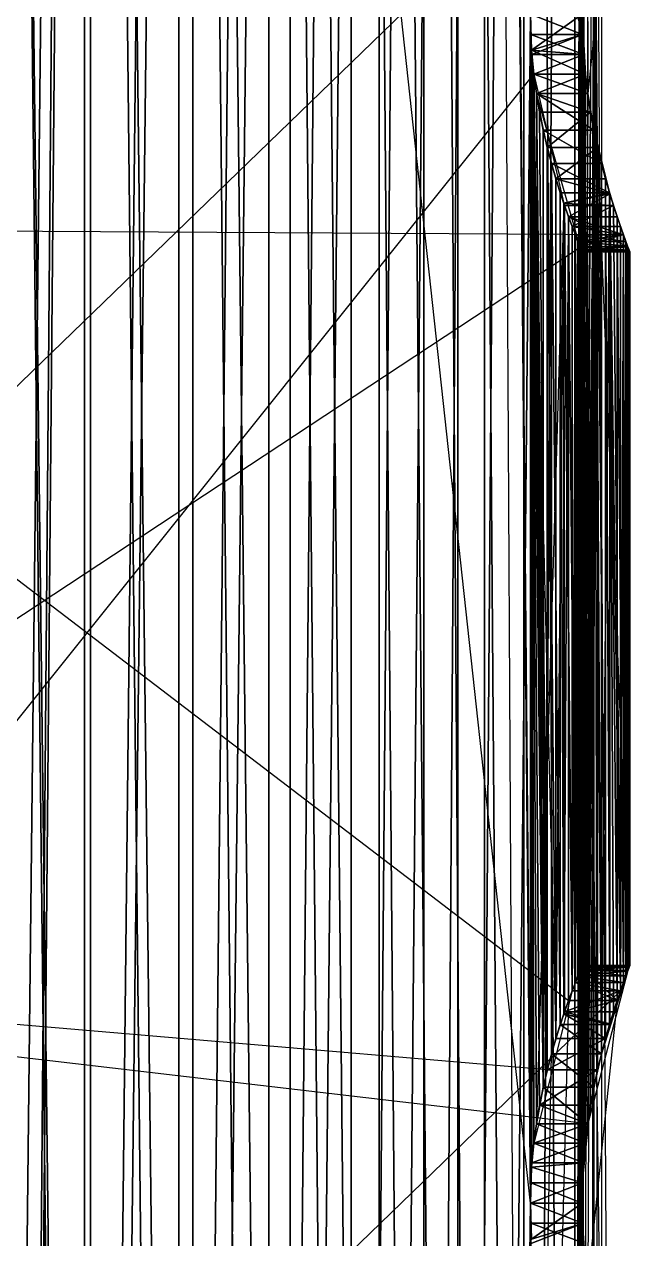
# Model space of a CAD drawing. Extents: x 234 to 504, y 2754 to 8450.
# Drawn here: x 371.6 to 503.5, y 3522.7 to 3787.2 of the extents above; entities that cross this region are included whole.
import ezdxf

# ---------------------------------------------------------------- set-up
doc = ezdxf.new("R2010")
doc.units = 0
doc.layers.get('0').update_dxf_attribs({"linetype": 'CONTINUOUS'})

msp = doc.modelspace()

# ---------------------------------------------------------------- linework, layer by layer
at = {"color": 7}
for points in [[(385.98, 6551.26, -102.26), (363.16, 4652.49, -101.29), (363.16, 6551.26, -101.29), (363.16, 4652.49, -101.29), (385.98, 6551.26, -102.26), (385.98, 4652.49, -102.26), (363.16, 4652.49, -101.29), (363.16, 4652.49, -101.29), (385.98, 4652.49, -102.26), (368.88, 2753.73, -101.17), (363.16, 4652.49, -101.29), (368.88, 2753.73, -101.17), (385.98, 4652.49, -102.26), (385.98, 2753.73, -102.26), (368.88, 2753.73, -101.17), (303.72, 8450.03, -129.98)], [(471.85, 4652.49, -305.4), (471.85, 2753.73, -305.4), (471.85, 2753.73, -305.4), (471.85, 4652.49, -305.4), (481.86, 3789.42, -287.59), (471.85, 2753.73, -305.4), (481.86, 3789.42, -287.59), (471.85, 4652.49, -305.4), (481.86, 4048.34, -287.59), (481.86, 3789.42, -287.59), (481.86, 3789.42, -287.59), (481.86, 4048.34, -287.59), (482.13, 3797.23, -287), (481.86, 3789.42, -287.59), (482.13, 3797.23, -287), (481.86, 4048.34, -287.59), (482.13, 4040.53, -287), (482.13, 3797.23, -287), (482.13, 3797.23, -287), (482.13, 4040.53, -287), (482.2, 4039.59, -286.85), (482.13, 3797.23, -287), (482.13, 5609.69, -287)], [(471.85, 4652.49, -166.21), (471.85, 2753.73, -166.21), (481.86, 3530.49, -184.02), (471.85, 4652.49, -166.21), (481.86, 3530.49, -184.02), (471.85, 2753.73, -166.21), (481.86, 3271.57, -184.02), (481.86, 3530.49, -184.02), (481.86, 3530.49, -184.02), (481.86, 3271.57, -184.02), (481.94, 3275.97, -184.21), (481.86, 3530.49, -184.02), (255.81, 5606.27, -184.21)], [(251.34, 4652.49, -301.47), (493.24, 3785.03, -184.21), (493.16, 3530.49, -184.02), (493.16, 3789.41, -184.02), (493.24, 3785.03, -184.21), (493.16, 3789.41, -184.02), (493.16, 3530.49, -184.02), (491.57, 2753.73, -180.35), (493.16, 3789.41, -184.02), (493.16, 3789.41, -184.02), (491.57, 2753.73, -180.35), (491.57, 4652.49, -180.35), (493.16, 3789.41, -184.02), (491.57, 4652.49, -180.35), (491.57, 2753.73, -180.35), (480.43, 2753.73, -160.41), (491.57, 4652.49, -180.35)], [(363.16, 4652.49, -370.33), (385.98, 2753.73, -369.36), (385.98, 2753.73, -369.36), (363.16, 4652.49, -370.33), (363.16, 2753.73, -370.33), (385.98, 2753.73, -369.36), (363.16, 2753.73, -370.33), (363.16, 4652.49, -370.33)], [(363.6, 4652.49, -111.64), (363.6, 2753.73, -111.64), (384.67, 4652.49, -112.53)], [(363.6, 4652.49, -111.64), (363.6, 2753.73, -111.64), (368.88, 2753.73, -111.52), (384.67, 4652.49, -112.53), (363.6, 2753.73, -111.64), (384.67, 4652.49, -112.53), (368.88, 2753.73, -111.52), (384.67, 2753.73, -112.53), (384.67, 4652.49, -112.53)], [(363.6, 4652.49, -359.98), (363.6, 2753.73, -359.98), (363.6, 2753.73, -359.98), (363.6, 4652.49, -359.98), (384.67, 2753.73, -359.08), (363.6, 2753.73, -359.98), (384.67, 2753.73, -359.08), (363.6, 4652.49, -359.98)], [(384.67, 4652.49, -112.53), (384.67, 2753.73, -112.53), (405.27, 4652.49, -116.97)], [(405.27, 4652.49, -116.97), (384.67, 2753.73, -112.53), (405.27, 2753.73, -116.97), (405.27, 4652.49, -116.97)], [(384.67, 4652.49, -359.08), (384.67, 2753.73, -359.08), (384.67, 2753.73, -359.08), (384.67, 4652.49, -359.08), (405.27, 2753.73, -354.64), (384.67, 2753.73, -359.08), (405.27, 2753.73, -354.64), (384.67, 4652.49, -359.08)], [(385.98, 4652.49, -369.36), (408.3, 2753.73, -364.54), (408.3, 2753.73, -364.54), (385.98, 4652.49, -369.36), (385.98, 2753.73, -369.36), (408.3, 2753.73, -364.54), (385.98, 2753.73, -369.36), (385.98, 4652.49, -369.36)], [(408.3, 4652.49, -107.07), (408.3, 2753.73, -107.07), (385.98, 2753.73, -102.26), (408.3, 4652.49, -107.07)], [(408.3, 4652.49, -107.07), (385.98, 2753.73, -102.26), (385.98, 4652.49, -102.26)], [(405.27, 4652.49, -116.97), (405.27, 2753.73, -116.97), (424.83, 4652.49, -124.83)], [(424.83, 4652.49, -124.83), (405.27, 2753.73, -116.97), (424.83, 2753.73, -124.83), (424.83, 4652.49, -124.83)], [(405.27, 4652.49, -354.64), (405.27, 2753.73, -354.64), (405.27, 2753.73, -354.64), (405.27, 4652.49, -354.64), (424.83, 2753.73, -346.78), (405.27, 2753.73, -354.64), (424.83, 2753.73, -346.78), (405.27, 4652.49, -354.64)], [(408.3, 4652.49, -364.54), (429.49, 2753.73, -356.03), (429.49, 2753.73, -356.03), (408.3, 4652.49, -364.54), (408.3, 2753.73, -364.54), (429.49, 2753.73, -356.03), (408.3, 2753.73, -364.54), (408.3, 4652.49, -364.54)], [(429.49, 4652.49, -115.58), (429.49, 2753.73, -115.58), (408.3, 2753.73, -107.07), (429.49, 4652.49, -115.58)], [(429.49, 4652.49, -115.58), (408.3, 2753.73, -107.07), (408.3, 4652.49, -107.07)], [(424.83, 4652.49, -124.83), (424.83, 2753.73, -124.83), (442.78, 4652.49, -135.88)], [(442.78, 4652.49, -135.88), (424.83, 2753.73, -124.83), (442.78, 2753.73, -135.88), (442.78, 4652.49, -135.88)], [(424.83, 4652.49, -346.78), (424.83, 2753.73, -346.78), (424.83, 2753.73, -346.78), (424.83, 4652.49, -346.78), (442.78, 2753.73, -335.73), (424.83, 2753.73, -346.78), (442.78, 2753.73, -335.73), (424.83, 4652.49, -346.78)], [(429.49, 4652.49, -356.03), (448.94, 2753.73, -344.06), (448.94, 2753.73, -344.06), (429.49, 4652.49, -356.03), (429.49, 2753.73, -356.03), (448.94, 2753.73, -344.06), (429.49, 2753.73, -356.03), (429.49, 4652.49, -356.03)], [(448.94, 4652.49, -127.56), (448.94, 2753.73, -127.56), (429.49, 2753.73, -115.58), (448.94, 4652.49, -127.56)], [(448.94, 4652.49, -127.56), (429.49, 2753.73, -115.58), (429.49, 4652.49, -115.58)], [(442.78, 4652.49, -135.88), (442.78, 2753.73, -135.88), (458.61, 4652.49, -149.81)], [(458.61, 4652.49, -149.81), (442.78, 2753.73, -135.88), (458.61, 2753.73, -149.81), (458.61, 4652.49, -149.81)], [(442.78, 4652.49, -335.73), (442.78, 2753.73, -335.73), (442.78, 2753.73, -335.73), (442.78, 4652.49, -335.73), (458.61, 2753.73, -321.8), (442.78, 2753.73, -335.73), (458.61, 2753.73, -321.8), (442.78, 4652.49, -335.73)], [(448.94, 4652.49, -344.06), (466.08, 2753.73, -328.97), (466.08, 2753.73, -328.97), (448.94, 4652.49, -344.06), (448.94, 2753.73, -344.06), (466.08, 2753.73, -328.97), (448.94, 2753.73, -344.06), (448.94, 4652.49, -344.06)], [(466.08, 4652.49, -142.64), (466.08, 2753.73, -142.64), (448.94, 2753.73, -127.56), (466.08, 4652.49, -142.64)], [(466.08, 4652.49, -142.64), (448.94, 2753.73, -127.56), (448.94, 4652.49, -127.56)], [(458.61, 4652.49, -149.81), (458.61, 2753.73, -149.81), (471.85, 4652.49, -166.21)], [(471.85, 4652.49, -166.21), (458.61, 2753.73, -149.81), (471.85, 2753.73, -166.21), (471.85, 4652.49, -166.21)], [(458.61, 4652.49, -321.8), (458.61, 2753.73, -321.8), (458.61, 2753.73, -321.8), (458.61, 4652.49, -321.8), (471.85, 2753.73, -305.4), (458.61, 2753.73, -321.8), (471.85, 2753.73, -305.4), (458.61, 4652.49, -321.8)], [(466.08, 4652.49, -328.97), (480.43, 2753.73, -311.2), (480.43, 2753.73, -311.2), (466.08, 4652.49, -328.97), (466.08, 2753.73, -328.97), (480.43, 2753.73, -311.2), (466.08, 2753.73, -328.97), (466.08, 4652.49, -328.97)], [(480.43, 4652.49, -160.41), (480.43, 2753.73, -160.41), (466.08, 2753.73, -142.64), (480.43, 4652.49, -160.41)], [(480.43, 4652.49, -160.41), (466.08, 2753.73, -142.64), (466.08, 4652.49, -142.64)], [(481.94, 3275.97, -184.21), (481.94, 3526.1, -184.21), (481.86, 3530.49, -184.02), (481.94, 3275.97, -184.21), (481.94, 3534.89, -184.21), (481.94, 3785.03, -184.21), (481.86, 3789.41, -184.02), (481.94, 3534.89, -184.21), (481.86, 3530.49, -184.02), (481.94, 3534.89, -184.21), (471.85, 4652.49, -166.21), (481.86, 3530.49, -184.02), (471.85, 4652.49, -166.21), (481.94, 3534.89, -184.21), (481.86, 3789.41, -184.02)], [(471.85, 4652.49, -166.21), (482.13, 2753.73, -184.61)], [(480.43, 4652.49, -311.2), (491.57, 2753.73, -291.27), (491.57, 2753.73, -291.27), (480.43, 4652.49, -311.2), (480.43, 2753.73, -311.2), (491.57, 2753.73, -291.27), (480.43, 2753.73, -311.2), (480.43, 4652.49, -311.2)], [(491.57, 4652.49, -180.35), (480.43, 2753.73, -160.41), (480.43, 4652.49, -160.41)], [(493.16, 4566.18, -287.59), (491.57, 2753.73, -291.27), (491.57, 4652.49, -291.27)], [(503.03, 2753.73, -224.39), (491.57, 4652.49, -180.35)], [(491.57, 4652.49, -180.35), (493.16, 3530.49, -184.02), (493.24, 3526.1, -184.21), (491.57, 2753.73, -180.35), (493.16, 3530.49, -184.02), (493.16, 4307.26, -184.02)], [(491.57, 4652.49, -291.27), (491.57, 2753.73, -291.27), (493.16, 4566.18, -287.59), (491.57, 2753.73, -291.27), (491.57, 4652.49, -291.27)], [(495.7, 4591.44, -281.02), (493.84, 3517.46, -285.92)], [(493.24, 4561.77, -287.4), (491.57, 2753.73, -291.27), (493.16, 4307.26, -287.59), (491.57, 2753.73, -291.27), (493.24, 4561.77, -287.4)], [(494.35, 4290, -186.98), (493.16, 4048.34, -184.02), (493.24, 3785.03, -184.21), (493.47, 3780.66, -184.77), (493.16, 3530.49, -184.02), (493.24, 3785.03, -184.21), (493.16, 3530.49, -184.02), (493.47, 3780.66, -184.77), (493.85, 3776.37, -185.69), (493.16, 3530.49, -184.02), (493.16, 3530.49, -184.02), (493.85, 3776.37, -185.69), (494.35, 3772.16, -186.98), (493.16, 3530.49, -184.02), (493.24, 4561.79, -184.21)], [(493.16, 4307.26, -287.59), (491.57, 2753.73, -291.27), (493.84, 4553.15, -285.92)], [(496.5, 3501.5, -192.9), (494.35, 4548.92, -186.98)], [(491.57, 2753.73, -291.27), (493.16, 3271.57, -287.59), (493.16, 3530.49, -287.59), (491.57, 2753.73, -291.27), (493.16, 3530.49, -287.59), (493.16, 3271.57, -287.59), (493.24, 3275.99, -287.4), (493.16, 3530.49, -287.59), (493.16, 3530.49, -287.59), (493.24, 3275.99, -287.4), (493.47, 3280.32, -286.85), (493.16, 3530.49, -287.59), (493.24, 4311.68, -287.4)], [(497.35, 4274.73, -276.1), (493.84, 3543.53, -285.92), (495.7, 3764.16, -281.02), (493.47, 3539.25, -286.85), (493.84, 3543.53, -285.92), (493.47, 3539.25, -286.85), (495.7, 3764.16, -281.02), (493.24, 3534.91, -287.4), (493.47, 3539.25, -286.85), (493.84, 3543.53, -285.92), (494.35, 3547.75, -284.63), (495.7, 3764.16, -281.02), (493.84, 3543.53, -285.92), (495.7, 3764.16, -281.02), (494.35, 3547.75, -284.63), (495.7, 3555.75, -281.02), (495.7, 3764.16, -281.02), (495.7, 3764.16, -281.02), (495.7, 3555.75, -281.02), (497.35, 3563.03, -276.1), (495.7, 3764.16, -281.02), (499.17, 3750.29, -269.73), (499.1, 3750.54, -270.02), (497.35, 3563.03, -276.1), (499.17, 3750.29, -269.73), (497.35, 3563.03, -276.1), (499.1, 3750.54, -270.02), (497.35, 3756.88, -276.1), (497.35, 3563.03, -276.1), (497.35, 3563.03, -276.1), (497.35, 3756.88, -276.1), (495.7, 3764.16, -281.02), (497.35, 3563.03, -276.1), (493.24, 4311.68, -287.4)], [(493.16, 4307.26, -287.59), (493.47, 4039.59, -286.85), (493.24, 4043.93, -287.4), (493.16, 3789.42, -287.59), (493.47, 4039.59, -286.85), (493.16, 3789.42, -287.59), (493.24, 4043.93, -287.4), (493.16, 4048.34, -287.59), (493.16, 3789.42, -287.59), (493.16, 3789.42, -287.59), (493.16, 4048.34, -287.59), (491.57, 2753.73, -291.27), (493.16, 3789.42, -287.59), (491.57, 2753.73, -291.27), (493.16, 4048.34, -287.59), (493.24, 4302.85, -287.4), (491.57, 2753.73, -291.27), (491.57, 2753.73, -291.27), (493.24, 4302.85, -287.4)], [(493.16, 4307.26, -184.02), (494.35, 3772.16, -186.98), (494.98, 3768.09, -188.62), (493.16, 3530.49, -184.02), (494.35, 3772.16, -186.98), (493.16, 3530.49, -184.02), (494.98, 3768.09, -188.62), (496.5, 3760.42, -192.9), (493.16, 3530.49, -184.02), (493.16, 3530.49, -184.02), (496.5, 3760.42, -192.9), (493.24, 3534.89, -184.21), (493.16, 3530.49, -184.02), (493.24, 3534.89, -184.21), (496.5, 3760.42, -192.9), (493.47, 3539.26, -184.77), (493.24, 3534.89, -184.21), (494.98, 3551.82, -188.62), (494.35, 3547.75, -186.98), (496.5, 3760.42, -192.9), (494.98, 3551.82, -188.62), (496.5, 3760.42, -192.9), (494.35, 3547.75, -186.98), (493.85, 3543.54, -185.69), (496.5, 3760.42, -192.9), (496.5, 3760.42, -192.9), (493.85, 3543.54, -185.69), (493.47, 3539.26, -184.77), (496.5, 3760.42, -192.9), (494.35, 4031.08, -186.98)], [(491.57, 2753.73, -180.35), (493.24, 4302.87, -184.21)], [(493.24, 4302.85, -287.4), (493.16, 4048.34, -287.59), (493.47, 3280.32, -286.85), (493.84, 3284.61, -285.92), (493.16, 3530.49, -287.59), (493.47, 3280.32, -286.85), (493.16, 3530.49, -287.59), (493.84, 3284.61, -285.92), (494.35, 3288.82, -284.63), (493.16, 3530.49, -287.59), (493.16, 3530.49, -287.59), (494.35, 3288.82, -284.63), (495.7, 3296.83, -281.02), (493.16, 3530.49, -287.59), (493.47, 3262.82, -286.85), (493.24, 3267.16, -287.4), (491.57, 2753.73, -291.27), (493.47, 3262.82, -286.85), (491.57, 2753.73, -291.27), (493.24, 3267.16, -287.4), (493.16, 3271.57, -287.59), (491.57, 2753.73, -291.27)], [(493.16, 3789.42, -287.59), (493.84, 3776.38, -285.92), (493.47, 3780.67, -286.85), (493.16, 3530.49, -287.59), (493.84, 3776.38, -285.92), (493.24, 3534.91, -287.4), (495.7, 3764.16, -281.02), (493.16, 3530.49, -287.59), (493.24, 3534.91, -287.4), (493.16, 3530.49, -287.59), (495.7, 3764.16, -281.02), (494.35, 3772.17, -284.63), (493.16, 3530.49, -287.59), (493.16, 3530.49, -287.59), (494.35, 3772.17, -284.63), (493.84, 3776.38, -285.92), (493.16, 3530.49, -287.59), (493.47, 3780.67, -286.85), (493.24, 3785.01, -287.4), (493.16, 3530.49, -287.59), (493.47, 3780.67, -286.85), (493.16, 3530.49, -287.59), (493.24, 3785.01, -287.4), (493.16, 3789.42, -287.59), (493.16, 3530.49, -287.59), (493.16, 3530.49, -287.59), (493.16, 3789.42, -287.59), (491.57, 2753.73, -291.27), (493.16, 3530.49, -287.59), (494.35, 4290.01, -284.63)], [(491.57, 2753.73, -291.27), (493.84, 4061.38, -285.92), (494.35, 4065.59, -284.63), (495.7, 4282.01, -281.02), (493.84, 4061.38, -285.92), (493.84, 4061.38, -285.92), (495.7, 4282.01, -281.02), (493.47, 4057.09, -286.85), (493.84, 4061.38, -285.92), (494.35, 4065.59, -284.63), (495.7, 4073.59, -281.02), (495.7, 4282.01, -281.02), (494.35, 4065.59, -284.63), (495.7, 4282.01, -281.02), (495.7, 4073.59, -281.02), (497.35, 4080.87, -276.1), (495.7, 4282.01, -281.02)], [(495.7, 4282.01, -281.02), (493.24, 4052.76, -287.4), (493.47, 4057.09, -286.85), (495.7, 4282.01, -281.02), (495.7, 3246.32, -281.02)], [(496.5, 4278.26, -192.9), (493.85, 4061.39, -185.69), (493.47, 4057.1, -184.77), (496.5, 4278.26, -192.9), (494.98, 3250.24, -188.62)], [(251.73, 4276.29, -277.31), (249.4, 4087.21, -270.02), (251.31, 4274.73, -276.1), (251.31, 4015.81, -276.1), (251.73, 4017.37, -277.31), (249.4, 3828.29, -270.02), (251.31, 4015.81, -276.1), (251.31, 3756.88, -276.1), (251.73, 3758.45, -277.31), (249.4, 3569.37, -270.02), (251.31, 3756.88, -276.1), (490.16, 3574.59, -262.96), (489.13, 3571.66, -267.22), (490.16, 3745.32, -262.96), (490.16, 3574.59, -262.96), (482.13, 3263.76, -287), (482.13, 2753.73, -287)], [(491.57, 2753.73, -291.27), (493.84, 3258.53, -285.92), (493.47, 3262.82, -286.85), (491.57, 2753.73, -291.27), (493.84, 4035.3, -285.92)], [(496.5, 4019.34, -192.9), (494.35, 3513.23, -186.98)], [(497.35, 4015.81, -276.1), (497.35, 3239.04, -276.1)], [(235.63, 3578.54, -255.12), (501.49, 3835.66, -212.49)], [(500.75, 3833.51, -262.96), (494.35, 3772.17, -284.63), (483.17, 3772.17, -284.63), (493.84, 3776.38, -285.92), (494.35, 3772.17, -284.63), (493.84, 3776.38, -285.92), (483.17, 3772.17, -284.63), (482.61, 3776.38, -285.92), (493.84, 3776.38, -285.92), (493.84, 3776.38, -285.92), (482.61, 3776.38, -285.92), (493.47, 3780.67, -286.85), (493.84, 3776.38, -285.92), (493.47, 3780.67, -286.85), (482.61, 3776.38, -285.92), (482.2, 3780.67, -286.85), (493.47, 3780.67, -286.85), (493.47, 3780.67, -286.85), (482.2, 3780.67, -286.85), (493.24, 3785.01, -287.4), (493.47, 3780.67, -286.85), (493.24, 3785.01, -287.4), (482.2, 3780.67, -286.85), (482.13, 3781.61, -287), (493.24, 3785.01, -287.4), (493.24, 3785.01, -287.4), (482.13, 3781.61, -287), (493.16, 3789.42, -287.59), (493.24, 3785.01, -287.4), (493.16, 3789.42, -287.59), (482.13, 3781.61, -287), (481.86, 3789.42, -287.59)], [(500.75, 3227.48, -262.96), (493.24, 3793.83, -287.4)], [(244.77, 3479.13, -229.23), (482.61, 3776.38, -285.92), (483.17, 3772.17, -284.63), (484.65, 3555.75, -281.02), (482.61, 3776.38, -285.92), (482.61, 3776.38, -285.92), (484.65, 3555.75, -281.02), (482.2, 3780.67, -286.85), (482.61, 3776.38, -285.92), (483.17, 3772.17, -284.63), (484.65, 3764.16, -281.02), (484.65, 3555.75, -281.02), (483.17, 3772.17, -284.63), (484.65, 3555.75, -281.02), (484.65, 3764.16, -281.02), (486.45, 3756.88, -276.1), (484.65, 3555.75, -281.02), (484.65, 3555.75, -281.02), (486.45, 3756.88, -276.1), (486.45, 3563.03, -276.1), (484.65, 3555.75, -281.02), (482.2, 3780.67, -286.85), (484.65, 3555.75, -281.02), (482.13, 3781.61, -287), (482.2, 3780.67, -286.85), (482.13, 3781.61, -287), (484.65, 3555.75, -281.02), (483.17, 3547.75, -284.63), (482.13, 3781.61, -287), (482.13, 3781.61, -287), (483.17, 3547.75, -284.63), (482.61, 3543.54, -285.92), (482.13, 3781.61, -287), (482.61, 3543.54, -285.92), (482.2, 3539.25, -286.85), (482.13, 3781.61, -287), (482.61, 3543.54, -285.92), (482.13, 3781.61, -287), (482.2, 3539.25, -286.85), (482.13, 3538.3, -287), (482.13, 3781.61, -287), (482.13, 3781.61, -287), (482.13, 3538.3, -287), (481.86, 3789.42, -287.59), (482.13, 3781.61, -287), (481.86, 3789.42, -287.59), (482.13, 3538.3, -287), (481.86, 3530.49, -287.59), (481.86, 3789.42, -287.59)], [(246.8, 3576.73, -212.49), (492.71, 3738.72, -246.35), (492.68, 3738.79, -246.72), (503.08, 3738.79, -246.72), (492.71, 3738.72, -246.35), (483.17, 3772.17, -284.63), (494.35, 3772.17, -284.63), (495.7, 3764.16, -281.02), (483.17, 3772.17, -284.63), (483.17, 3772.17, -284.63), (495.7, 3764.16, -281.02), (484.65, 3764.16, -281.02), (483.17, 3772.17, -284.63), (484.65, 3764.16, -281.02), (495.7, 3764.16, -281.02), (497.35, 3756.88, -276.1), (484.65, 3764.16, -281.02), (484.65, 3764.16, -281.02), (497.35, 3756.88, -276.1), (486.45, 3756.88, -276.1), (484.65, 3764.16, -281.02), (486.45, 3756.88, -276.1), (497.35, 3756.88, -276.1), (499.1, 3750.54, -270.02), (486.45, 3756.88, -276.1), (486.45, 3756.88, -276.1), (499.1, 3750.54, -270.02), (488.36, 3750.54, -270.02), (486.45, 3756.88, -276.1), (488.36, 3750.54, -270.02), (499.1, 3750.54, -270.02), (489.13, 3748.25, -267.22), (488.36, 3750.54, -270.02), (489.13, 3748.25, -267.22), (499.1, 3750.54, -270.02), (499.17, 3750.29, -269.73), (489.13, 3748.25, -267.22), (489.13, 3748.25, -267.22), (499.17, 3750.29, -269.73), (490.16, 3745.32, -262.96), (489.13, 3748.25, -267.22), (490.16, 3745.32, -262.96), (499.17, 3750.29, -269.73), (500.75, 3745.32, -262.96), (490.16, 3745.32, -262.96), (490.16, 3745.32, -262.96), (500.75, 3745.32, -262.96), (502.13, 3741.37, -255.12), (490.16, 3745.32, -262.96), (503.08, 3738.79, -246.72), (492.68, 3738.79, -246.72), (503.03, 3738.91, -247.23), (503.08, 3738.79, -246.72), (503.03, 3738.91, -247.23), (492.68, 3738.79, -246.72), (492.23, 3739.91, -250.99), (503.03, 3738.91, -247.23), (503.03, 3738.91, -247.23), (492.23, 3739.91, -250.99), (502.13, 3741.37, -255.12), (503.03, 3738.91, -247.23), (502.13, 3741.37, -255.12), (492.23, 3739.91, -250.99), (491.65, 3741.37, -255.12), (502.13, 3741.37, -255.12), (502.13, 3741.37, -255.12), (491.65, 3741.37, -255.12), (490.16, 3745.32, -262.96), (502.13, 3741.37, -255.12), (492.71, 3738.72, -246.35), (503.08, 3738.79, -246.72), (493, 3738.03, -242.19), (492.71, 3738.72, -246.35), (493, 3738.03, -242.19), (503.08, 3738.79, -246.72), (503.36, 3738.05, -242.38), (493, 3738.03, -242.19), (493, 3738.03, -242.19), (503.36, 3738.05, -242.38), (493.14, 3737.68, -238), (493, 3738.03, -242.19), (493.14, 3737.68, -238), (503.36, 3738.05, -242.38), (503.5, 3737.68, -238), (493.14, 3737.68, -238), (493.14, 3737.68, -238), (503.5, 3737.68, -238), (493.14, 3737.68, -233.62), (493.14, 3737.68, -238), (493.14, 3737.68, -233.62), (503.5, 3737.68, -238), (503.5, 3737.68, -233.63), (493.14, 3737.68, -233.62), (493.14, 3737.68, -233.62), (503.5, 3737.68, -233.63), (492.99, 3738.05, -229.23), (493.14, 3737.68, -233.62), (492.99, 3738.05, -229.23), (503.5, 3737.68, -233.63), (503.36, 3738.05, -229.23), (492.99, 3738.05, -229.23), (492.99, 3738.05, -229.23), (503.36, 3738.05, -229.23), (492.71, 3738.72, -225.27), (492.99, 3738.05, -229.23), (492.71, 3738.72, -225.27), (503.36, 3738.05, -229.23), (503.03, 3738.91, -224.39), (492.71, 3738.72, -225.27), (492.71, 3738.72, -225.27), (503.03, 3738.91, -224.39), (492.23, 3739.9, -220.64), (492.71, 3738.72, -225.27), (492.23, 3739.9, -220.64), (503.03, 3738.91, -224.39), (502.66, 3739.9, -220.64), (492.23, 3739.9, -220.64), (492.23, 3739.9, -220.64), (502.66, 3739.9, -220.64), (491.65, 3741.37, -216.49), (492.23, 3739.9, -220.64), (491.65, 3741.37, -216.49), (502.66, 3739.9, -220.64), (502.13, 3741.37, -216.5), (491.65, 3741.37, -216.49), (491.65, 3741.37, -216.49), (502.13, 3741.37, -216.5), (490.96, 3743.18, -212.49), (491.65, 3741.37, -216.49), (502.13, 3741.37, -216.5), (501.49, 3743.18, -212.49), (490.96, 3743.18, -212.49), (502.13, 3741.37, -216.5), (490.96, 3743.18, -212.49), (501.49, 3743.18, -212.49), (499.95, 3747.78, -205.01), (490.96, 3743.18, -212.49), (490.96, 3743.18, -212.49), (499.95, 3747.78, -205.01), (489.29, 3747.78, -205.01), (490.96, 3743.18, -212.49), (489.29, 3747.78, -205.01), (499.95, 3747.78, -205.01), (489.14, 3748.2, -204.46), (489.29, 3747.78, -205.01), (489.14, 3748.2, -204.46), (499.95, 3747.78, -205.01), (499.14, 3750.39, -201.77), (489.14, 3748.2, -204.46), (489.14, 3748.2, -204.46), (499.14, 3750.39, -201.77), (487.41, 3753.59, -198.42), (489.14, 3748.2, -204.46), (499.14, 3750.39, -201.77), (498.22, 3753.59, -198.42), (487.41, 3753.59, -198.42), (499.14, 3750.39, -201.77), (487.41, 3753.59, -198.42), (498.22, 3753.59, -198.42), (496.5, 3760.42, -192.9), (487.41, 3753.59, -198.42), (487.41, 3753.59, -198.42), (496.5, 3760.42, -192.9), (485.52, 3760.42, -192.9), (487.41, 3753.59, -198.42), (485.52, 3760.42, -192.9), (496.5, 3760.42, -192.9), (494.98, 3768.09, -188.62), (485.52, 3760.42, -192.9), (485.52, 3760.42, -192.9), (494.98, 3768.09, -188.62), (483.86, 3768.09, -188.62), (485.52, 3760.42, -192.9), (483.86, 3768.09, -188.62), (494.98, 3768.09, -188.62), (483.17, 3772.15, -186.98), (483.86, 3768.09, -188.62), (483.17, 3772.15, -186.98), (494.98, 3768.09, -188.62), (494.35, 3772.16, -186.98), (483.17, 3772.15, -186.98), (483.17, 3772.15, -186.98), (494.35, 3772.16, -186.98), (482.61, 3776.37, -185.69), (483.17, 3772.15, -186.98), (482.61, 3776.37, -185.69), (494.35, 3772.16, -186.98), (493.85, 3776.37, -185.69), (482.61, 3776.37, -185.69), (482.61, 3776.37, -185.69), (493.85, 3776.37, -185.69), (482.13, 3781.61, -184.61), (482.61, 3776.37, -185.69), (482.13, 3781.61, -184.61), (493.85, 3776.37, -185.69), (493.47, 3780.66, -184.77), (482.13, 3781.61, -184.61), (482.13, 3781.61, -184.61), (493.47, 3780.66, -184.77), (481.94, 3785.03, -184.21), (482.13, 3781.61, -184.61), (481.94, 3785.03, -184.21), (493.47, 3780.66, -184.77), (493.24, 3785.03, -184.21), (481.94, 3785.03, -184.21), (481.94, 3785.03, -184.21), (493.24, 3785.03, -184.21), (481.86, 3789.41, -184.02), (481.94, 3785.03, -184.21), (481.86, 3789.41, -184.02), (493.24, 3785.03, -184.21), (493.16, 3789.41, -184.02)], [(481.86, 3789.42, -287.59), (481.86, 3530.49, -287.59), (471.85, 2753.73, -305.4), (481.86, 3789.42, -287.59), (471.85, 2753.73, -305.4), (481.86, 3530.49, -287.59), (481.86, 3271.57, -287.59), (471.85, 2753.73, -305.4)], [(493.16, 3789.41, -184.02), (493.24, 3526.1, -184.21), (493.47, 3521.74, -184.77), (493.16, 3271.57, -184.02), (493.24, 3526.1, -184.21), (493.16, 3271.57, -184.02), (493.47, 3521.74, -184.77), (493.85, 3517.45, -185.69), (493.16, 3271.57, -184.02), (493.16, 3271.57, -184.02), (493.85, 3517.45, -185.69), (494.35, 3513.23, -186.98), (493.16, 3271.57, -184.02), (493.24, 3526.1, -184.21), (493.16, 3271.57, -184.02), (491.57, 2753.73, -180.35), (493.24, 3526.1, -184.21), (491.57, 2753.73, -180.35), (493.16, 3271.57, -184.02), (493.24, 3267.18, -184.21), (491.57, 2753.73, -180.35)], [(471.85, 2753.73, -305.4), (486.45, 3563.03, -276.1), (486.45, 3756.88, -276.1), (488.36, 3569.37, -270.02), (486.45, 3563.03, -276.1), (488.36, 3569.37, -270.02), (486.45, 3756.88, -276.1), (488.36, 3750.54, -270.02), (488.36, 3569.37, -270.02), (488.36, 3569.37, -270.02), (488.36, 3750.54, -270.02), (489.13, 3571.66, -267.22), (488.36, 3569.37, -270.02), (489.13, 3571.66, -267.22), (488.36, 3750.54, -270.02), (489.13, 3748.25, -267.22), (489.13, 3571.66, -267.22), (489.13, 3571.66, -267.22), (489.13, 3748.25, -267.22), (490.16, 3745.32, -262.96), (489.13, 3571.66, -267.22), (490.16, 3574.59, -262.96), (490.16, 3745.32, -262.96), (491.65, 3578.54, -255.12), (490.16, 3574.59, -262.96), (491.65, 3578.54, -255.12), (490.16, 3745.32, -262.96), (491.65, 3741.37, -255.12), (491.65, 3578.54, -255.12), (491.65, 3578.54, -255.12), (491.65, 3741.37, -255.12), (492.23, 3580, -250.99), (491.65, 3578.54, -255.12), (491.65, 3741.37, -255.12), (492.23, 3739.91, -250.99), (492.23, 3580, -250.99), (491.65, 3741.37, -255.12), (492.23, 3580, -250.99), (492.23, 3739.91, -250.99), (492.68, 3738.79, -246.72), (492.23, 3580, -250.99), (492.23, 3580, -250.99), (492.68, 3738.79, -246.72), (492.68, 3581.12, -246.72), (492.23, 3580, -250.99), (492.68, 3581.12, -246.72), (492.68, 3738.79, -246.72), (492.71, 3738.72, -246.35), (492.68, 3581.12, -246.72), (492.68, 3581.12, -246.72), (492.71, 3738.72, -246.35), (493, 3581.88, -242.18), (492.68, 3581.12, -246.72), (493, 3581.88, -242.18), (492.71, 3738.72, -246.35), (493, 3738.03, -242.19), (493, 3581.88, -242.18), (493, 3581.88, -242.18), (493, 3738.03, -242.19), (493.14, 3737.68, -238), (493, 3581.88, -242.18), (492.71, 3581.19, -225.27), (492.99, 3581.86, -229.23), (493.14, 3737.68, -233.62), (492.71, 3581.19, -225.27), (493.14, 3737.68, -233.62), (492.99, 3581.86, -229.23), (493.14, 3582.23, -233.63), (493.14, 3737.68, -233.62), (493.14, 3737.68, -233.62), (493.14, 3582.23, -233.63), (493.14, 3737.68, -238), (493.14, 3737.68, -233.62), (493.14, 3737.68, -238), (493.14, 3582.23, -233.63), (493.14, 3582.23, -238), (493.14, 3737.68, -238), (493.14, 3737.68, -238), (493.14, 3582.23, -238), (493, 3581.88, -242.18), (493.14, 3737.68, -238), (493.14, 3737.68, -233.62), (492.99, 3738.05, -229.23), (492.71, 3581.19, -225.27), (493.14, 3737.68, -233.62), (492.71, 3581.19, -225.27), (492.99, 3738.05, -229.23), (492.71, 3738.72, -225.27), (492.71, 3581.19, -225.27), (492.71, 3581.19, -225.27), (492.71, 3738.72, -225.27), (492.23, 3580.01, -220.64), (492.71, 3581.19, -225.27), (492.23, 3580.01, -220.64), (492.71, 3738.72, -225.27), (492.23, 3739.9, -220.64), (492.23, 3580.01, -220.64), (491.65, 3741.37, -216.49), (490.96, 3576.73, -212.49), (492.23, 3739.9, -220.64), (491.65, 3741.37, -216.49), (492.23, 3739.9, -220.64), (490.96, 3576.73, -212.49), (491.65, 3578.55, -216.51), (492.23, 3739.9, -220.64), (492.23, 3739.9, -220.64), (491.65, 3578.55, -216.51), (492.23, 3580.01, -220.64), (492.23, 3739.9, -220.64), (491.65, 3741.37, -216.49), (490.96, 3743.18, -212.49), (490.96, 3576.73, -212.49), (491.65, 3741.37, -216.49), (490.96, 3576.73, -212.49), (490.96, 3743.18, -212.49), (489.29, 3747.78, -205.01), (490.96, 3576.73, -212.49), (490.96, 3576.73, -212.49), (489.29, 3747.78, -205.01), (489.14, 3748.2, -204.46), (490.96, 3576.73, -212.49), (482.61, 3543.54, -185.69), (483.17, 3547.75, -186.98), (482.13, 3781.61, -184.61), (482.61, 3543.54, -185.69), (481.94, 3785.03, -184.21), (481.94, 3534.89, -184.21), (482.13, 3781.61, -184.61), (481.94, 3785.03, -184.21), (482.13, 3781.61, -184.61), (481.94, 3534.89, -184.21), (482.13, 3538.3, -184.61), (482.13, 3781.61, -184.61), (482.13, 3781.61, -184.61), (482.13, 3538.3, -184.61), (482.61, 3543.54, -185.69), (482.13, 3781.61, -184.61), (487.41, 3566.33, -198.42), (489.14, 3571.71, -204.46), (489.14, 3748.2, -204.46), (487.41, 3566.33, -198.42), (489.14, 3748.2, -204.46), (489.14, 3571.71, -204.46), (489.29, 3572.13, -205.01), (489.14, 3748.2, -204.46), (489.14, 3748.2, -204.46), (489.29, 3572.13, -205.01), (490.96, 3576.73, -212.49), (489.14, 3748.2, -204.46), (483.17, 3547.75, -186.98), (483.86, 3551.82, -188.62), (482.13, 3781.61, -184.61), (483.17, 3547.75, -186.98), (482.13, 3781.61, -184.61), (483.86, 3551.82, -188.62), (485.52, 3559.49, -192.9), (482.13, 3781.61, -184.61), (482.13, 3781.61, -184.61), (485.52, 3559.49, -192.9), (482.61, 3776.37, -185.69), (482.13, 3781.61, -184.61), (482.61, 3776.37, -185.69), (485.52, 3559.49, -192.9), (483.17, 3772.15, -186.98), (482.61, 3776.37, -185.69), (489.14, 3748.2, -204.46), (487.41, 3753.59, -198.42), (487.41, 3566.33, -198.42), (489.14, 3748.2, -204.46), (487.41, 3566.33, -198.42), (487.41, 3753.59, -198.42), (485.52, 3760.42, -192.9), (487.41, 3566.33, -198.42), (487.41, 3566.33, -198.42), (485.52, 3760.42, -192.9), (485.52, 3559.49, -192.9), (487.41, 3566.33, -198.42), (485.52, 3559.49, -192.9), (485.52, 3760.42, -192.9), (483.86, 3768.09, -188.62), (485.52, 3559.49, -192.9), (485.52, 3559.49, -192.9), (483.86, 3768.09, -188.62), (483.17, 3772.15, -186.98), (485.52, 3559.49, -192.9), (245.52, 3580.01, -250.96)], [(235.63, 3319.62, -255.12), (501.49, 3576.73, -212.49), (499.14, 3750.39, -201.77), (499.95, 3747.78, -205.01), (501.49, 3576.73, -212.49), (499.95, 3747.78, -205.01), (501.49, 3743.18, -212.49), (501.49, 3576.73, -212.49), (499.95, 3747.78, -205.01), (501.49, 3576.73, -212.49), (501.49, 3743.18, -212.49), (502.13, 3741.37, -216.5), (501.49, 3576.73, -212.49), (501.49, 3576.73, -212.49), (502.13, 3741.37, -216.5), (502.13, 3578.55, -216.51), (501.49, 3576.73, -212.49), (502.13, 3578.55, -216.51), (502.13, 3741.37, -216.5), (502.66, 3739.9, -220.64), (502.13, 3578.55, -216.51), (502.13, 3578.55, -216.51), (502.66, 3739.9, -220.64), (502.66, 3580.01, -220.64), (502.13, 3578.55, -216.51), (501.49, 3576.73, -212.49), (499.95, 3572.13, -205.01), (499.14, 3750.39, -201.77), (501.49, 3576.73, -212.49), (499.14, 3750.39, -201.77), (499.95, 3572.13, -205.01), (499.14, 3569.52, -201.77), (499.14, 3750.39, -201.77), (499.14, 3750.39, -201.77), (499.14, 3569.52, -201.77), (498.22, 3753.59, -198.42), (499.14, 3750.39, -201.77), (498.22, 3753.59, -198.42), (499.14, 3569.52, -201.77), (498.22, 3566.33, -198.42), (498.22, 3753.59, -198.42), (498.22, 3753.59, -198.42), (498.22, 3566.33, -198.42), (496.5, 3760.42, -192.9), (498.22, 3753.59, -198.42), (496.5, 3760.42, -192.9), (498.22, 3566.33, -198.42), (496.5, 3559.49, -192.9), (496.5, 3760.42, -192.9), (496.5, 3760.42, -192.9), (496.5, 3559.49, -192.9), (494.98, 3551.82, -188.62), (496.5, 3760.42, -192.9), (503.5, 3582.23, -233.63), (503.36, 3581.86, -229.23), (503.5, 3737.68, -233.63), (503.5, 3582.23, -233.63), (502.66, 3580.01, -220.64), (502.66, 3739.9, -220.64), (503.03, 3581, -224.39), (502.66, 3580.01, -220.64), (503.03, 3581, -224.39), (502.66, 3739.9, -220.64), (503.03, 3738.91, -224.39), (503.03, 3581, -224.39), (503.03, 3581, -224.39), (503.03, 3738.91, -224.39), (503.36, 3581.86, -229.23), (503.03, 3581, -224.39), (503.36, 3581.86, -229.23), (503.03, 3738.91, -224.39), (503.36, 3738.05, -229.23), (503.36, 3581.86, -229.23), (503.36, 3581.86, -229.23), (503.36, 3738.05, -229.23), (503.5, 3737.68, -233.63), (503.36, 3581.86, -229.23), (503.5, 3582.23, -233.63), (503.5, 3737.68, -233.63), (503.5, 3582.23, -238), (503.5, 3582.23, -233.63), (503.5, 3582.23, -238), (503.5, 3737.68, -233.63), (503.5, 3737.68, -238), (503.5, 3582.23, -238), (503.5, 3582.23, -238), (503.5, 3737.68, -238), (503.36, 3581.86, -242.37), (503.5, 3582.23, -238), (503.36, 3738.05, -242.38), (503.03, 3581, -247.23), (503.5, 3737.68, -238), (503.36, 3738.05, -242.38), (503.5, 3737.68, -238), (503.03, 3581, -247.23), (503.08, 3581.12, -246.72), (503.5, 3737.68, -238), (503.5, 3737.68, -238), (503.08, 3581.12, -246.72), (503.36, 3581.86, -242.37), (503.5, 3737.68, -238), (503.36, 3738.05, -242.38), (503.08, 3738.79, -246.72), (503.03, 3581, -247.23), (503.36, 3738.05, -242.38), (503.03, 3581, -247.23), (503.08, 3738.79, -246.72), (503.03, 3738.91, -247.23), (503.03, 3581, -247.23), (503.03, 3581, -247.23), (503.03, 3738.91, -247.23), (502.13, 3578.54, -255.12), (503.03, 3581, -247.23), (497.35, 3563.03, -276.1), (499.1, 3569.37, -270.02), (499.17, 3750.29, -269.73), (497.35, 3563.03, -276.1), (499.17, 3750.29, -269.73), (499.1, 3569.37, -270.02), (500.75, 3574.59, -262.96), (499.17, 3750.29, -269.73), (499.17, 3750.29, -269.73), (500.75, 3574.59, -262.96), (500.75, 3745.32, -262.96), (499.17, 3750.29, -269.73), (500.75, 3745.32, -262.96), (500.75, 3574.59, -262.96), (502.13, 3578.54, -255.12), (500.75, 3745.32, -262.96), (500.75, 3745.32, -262.96), (502.13, 3578.54, -255.12), (502.13, 3741.37, -255.12), (500.75, 3745.32, -262.96), (502.13, 3741.37, -255.12), (502.13, 3578.54, -255.12), (503.03, 3738.91, -247.23), (502.13, 3741.37, -255.12), (236.18, 3742.9, -213.05)], [(493.47, 3521.74, -184.77), (481.94, 3526.1, -184.21), (482.13, 3522.68, -184.61), (481.94, 3526.1, -184.21), (493.47, 3521.74, -184.77), (493.24, 3526.1, -184.21), (481.94, 3526.1, -184.21), (481.94, 3526.1, -184.21), (493.24, 3526.1, -184.21), (481.86, 3530.49, -184.02), (481.94, 3526.1, -184.21), (481.86, 3530.49, -184.02), (493.24, 3526.1, -184.21), (493.16, 3530.49, -184.02), (481.86, 3530.49, -184.02), (481.86, 3530.49, -184.02), (493.16, 3530.49, -184.02), (481.94, 3534.89, -184.21), (481.86, 3530.49, -184.02), (481.94, 3534.89, -184.21), (493.16, 3530.49, -184.02), (493.24, 3534.89, -184.21), (481.94, 3534.89, -184.21), (481.94, 3534.89, -184.21), (493.24, 3534.89, -184.21), (482.13, 3538.3, -184.61), (481.94, 3534.89, -184.21), (482.13, 3538.3, -184.61), (493.24, 3534.89, -184.21), (493.47, 3539.26, -184.77), (482.13, 3538.3, -184.61), (482.13, 3538.3, -184.61), (493.47, 3539.26, -184.77), (482.61, 3543.54, -185.69), (482.13, 3538.3, -184.61), (482.61, 3543.54, -185.69), (493.47, 3539.26, -184.77), (493.85, 3543.54, -185.69), (482.61, 3543.54, -185.69), (482.61, 3543.54, -185.69), (493.85, 3543.54, -185.69), (483.17, 3547.75, -186.98), (482.61, 3543.54, -185.69), (483.17, 3547.75, -186.98), (493.85, 3543.54, -185.69), (494.35, 3547.75, -186.98), (483.17, 3547.75, -186.98), (483.17, 3547.75, -186.98), (494.35, 3547.75, -186.98), (483.86, 3551.82, -188.62), (483.17, 3547.75, -186.98), (494.35, 3547.75, -186.98), (494.98, 3551.82, -188.62), (483.86, 3551.82, -188.62), (494.35, 3547.75, -186.98), (483.86, 3551.82, -188.62), (494.98, 3551.82, -188.62), (496.5, 3559.49, -192.9), (483.86, 3551.82, -188.62), (483.86, 3551.82, -188.62), (496.5, 3559.49, -192.9), (485.52, 3559.49, -192.9), (483.86, 3551.82, -188.62), (485.52, 3559.49, -192.9), (496.5, 3559.49, -192.9), (498.22, 3566.33, -198.42), (485.52, 3559.49, -192.9), (485.52, 3559.49, -192.9), (498.22, 3566.33, -198.42), (487.41, 3566.33, -198.42), (485.52, 3559.49, -192.9), (487.41, 3566.33, -198.42), (498.22, 3566.33, -198.42), (489.14, 3571.71, -204.46), (487.41, 3566.33, -198.42), (489.14, 3571.71, -204.46), (498.22, 3566.33, -198.42), (499.14, 3569.52, -201.77), (489.14, 3571.71, -204.46), (489.14, 3571.71, -204.46), (499.14, 3569.52, -201.77), (489.29, 3572.13, -205.01), (489.14, 3571.71, -204.46), (499.14, 3569.52, -201.77), (499.95, 3572.13, -205.01), (489.29, 3572.13, -205.01), (499.14, 3569.52, -201.77), (489.29, 3572.13, -205.01), (499.95, 3572.13, -205.01), (501.49, 3576.73, -212.49), (489.29, 3572.13, -205.01), (489.29, 3572.13, -205.01), (501.49, 3576.73, -212.49), (490.96, 3576.73, -212.49), (489.29, 3572.13, -205.01), (490.96, 3576.73, -212.49), (501.49, 3576.73, -212.49), (491.65, 3578.55, -216.51), (490.96, 3576.73, -212.49), (491.65, 3578.55, -216.51), (501.49, 3576.73, -212.49), (502.13, 3578.55, -216.51), (491.65, 3578.55, -216.51), (491.65, 3578.55, -216.51), (502.13, 3578.55, -216.51), (492.23, 3580.01, -220.64), (491.65, 3578.55, -216.51), (492.23, 3580.01, -220.64), (502.13, 3578.55, -216.51), (502.66, 3580.01, -220.64), (492.23, 3580.01, -220.64), (492.23, 3580.01, -220.64), (502.66, 3580.01, -220.64), (492.71, 3581.19, -225.27), (492.23, 3580.01, -220.64), (492.71, 3581.19, -225.27), (502.66, 3580.01, -220.64), (503.03, 3581, -224.39), (492.71, 3581.19, -225.27), (492.71, 3581.19, -225.27), (503.03, 3581, -224.39), (492.99, 3581.86, -229.23), (492.71, 3581.19, -225.27), (492.99, 3581.86, -229.23), (503.03, 3581, -224.39), (503.36, 3581.86, -229.23), (492.99, 3581.86, -229.23), (492.99, 3581.86, -229.23), (503.36, 3581.86, -229.23), (493.14, 3582.23, -233.63), (492.99, 3581.86, -229.23), (493.14, 3582.23, -233.63), (503.36, 3581.86, -229.23), (503.5, 3582.23, -233.63), (493.14, 3582.23, -233.63), (493.14, 3582.23, -233.63), (503.5, 3582.23, -233.63), (493.14, 3582.23, -238), (493.14, 3582.23, -233.63), (493.14, 3582.23, -238), (503.5, 3582.23, -233.63), (503.5, 3582.23, -238), (493.14, 3582.23, -238), (493.14, 3582.23, -238), (503.5, 3582.23, -238), (493, 3581.88, -242.18), (493.14, 3582.23, -238), (493, 3581.88, -242.18), (503.5, 3582.23, -238), (503.36, 3581.86, -242.37), (493, 3581.88, -242.18), (493, 3581.88, -242.18), (503.36, 3581.86, -242.37), (492.68, 3581.12, -246.72), (493, 3581.88, -242.18), (500.75, 3574.59, -262.96), (491.65, 3578.54, -255.12), (502.13, 3578.54, -255.12), (500.75, 3574.59, -262.96), (502.13, 3578.54, -255.12), (491.65, 3578.54, -255.12), (492.23, 3580, -250.99), (502.13, 3578.54, -255.12), (502.13, 3578.54, -255.12), (492.23, 3580, -250.99), (503.03, 3581, -247.23), (502.13, 3578.54, -255.12), (503.03, 3581, -247.23), (492.23, 3580, -250.99), (492.68, 3581.12, -246.72), (503.03, 3581, -247.23), (503.03, 3581, -247.23), (492.68, 3581.12, -246.72), (503.08, 3581.12, -246.72), (503.03, 3581, -247.23), (503.08, 3581.12, -246.72), (492.68, 3581.12, -246.72), (503.36, 3581.86, -242.37), (503.08, 3581.12, -246.72), (494.35, 3547.75, -284.63), (484.65, 3555.75, -281.02), (495.7, 3555.75, -281.02), (494.35, 3547.75, -284.63), (495.7, 3555.75, -281.02), (484.65, 3555.75, -281.02), (486.45, 3563.03, -276.1), (495.7, 3555.75, -281.02), (495.7, 3555.75, -281.02), (486.45, 3563.03, -276.1), (497.35, 3563.03, -276.1), (495.7, 3555.75, -281.02), (497.35, 3563.03, -276.1), (486.45, 3563.03, -276.1), (488.36, 3569.37, -270.02), (497.35, 3563.03, -276.1), (497.35, 3563.03, -276.1), (488.36, 3569.37, -270.02), (499.1, 3569.37, -270.02), (497.35, 3563.03, -276.1), (499.1, 3569.37, -270.02), (488.36, 3569.37, -270.02), (489.13, 3571.66, -267.22), (499.1, 3569.37, -270.02), (499.1, 3569.37, -270.02), (489.13, 3571.66, -267.22), (500.75, 3574.59, -262.96), (499.1, 3569.37, -270.02), (500.75, 3574.59, -262.96), (489.13, 3571.66, -267.22), (490.16, 3574.59, -262.96), (500.75, 3574.59, -262.96), (500.75, 3574.59, -262.96), (490.16, 3574.59, -262.96), (491.65, 3578.54, -255.12), (500.75, 3574.59, -262.96), (494.35, 3513.24, -284.63)], [(482.13, 3522.68, -287), (493.24, 3526.08, -287.4), (493.24, 3526.08, -287.4), (482.13, 3522.68, -287), (493.16, 3530.49, -287.59), (493.24, 3526.08, -287.4), (493.16, 3530.49, -287.59), (482.13, 3522.68, -287), (481.86, 3530.49, -287.59), (493.16, 3530.49, -287.59), (493.16, 3530.49, -287.59), (481.86, 3530.49, -287.59), (493.24, 3534.91, -287.4), (493.16, 3530.49, -287.59), (493.24, 3534.91, -287.4), (481.86, 3530.49, -287.59), (482.13, 3538.3, -287), (493.24, 3534.91, -287.4), (493.24, 3534.91, -287.4), (482.13, 3538.3, -287), (493.47, 3539.25, -286.85), (493.24, 3534.91, -287.4), (493.47, 3539.25, -286.85), (482.13, 3538.3, -287), (482.2, 3539.25, -286.85), (493.47, 3539.25, -286.85), (493.47, 3539.25, -286.85), (482.2, 3539.25, -286.85), (493.84, 3543.53, -285.92), (493.47, 3539.25, -286.85), (493.84, 3543.53, -285.92), (482.2, 3539.25, -286.85), (482.61, 3543.54, -285.92), (493.84, 3543.53, -285.92), (493.84, 3543.53, -285.92), (482.61, 3543.54, -285.92), (494.35, 3547.75, -284.63), (493.84, 3543.53, -285.92), (494.35, 3547.75, -284.63), (482.61, 3543.54, -285.92), (483.17, 3547.75, -284.63), (494.35, 3547.75, -284.63), (494.35, 3547.75, -284.63), (483.17, 3547.75, -284.63), (484.65, 3555.75, -281.02), (494.35, 3547.75, -284.63), (246.8, 3576.73, -212.49)], [(481.86, 3271.57, -287.59), (481.86, 3530.49, -287.59), (482.13, 3522.68, -287)], [(495.7, 3296.83, -281.02), (493.24, 3526.08, -287.4), (493.16, 3530.49, -287.59), (495.7, 3296.83, -281.02)], [(482.13, 3522.68, -184.61), (481.94, 3526.1, -184.21), (481.94, 3275.97, -184.21)], [(482.2, 3521.74, -286.85), (493.24, 3526.08, -287.4), (493.47, 3521.74, -286.85), (493.24, 3526.08, -287.4), (482.2, 3521.74, -286.85)], [(493.47, 3521.74, -286.85), (493.24, 3526.08, -287.4), (495.7, 3296.83, -281.02)]]:
    msp.add_polyline3d(points, dxfattribs=at)

doc.saveas('drawing.dxf')
